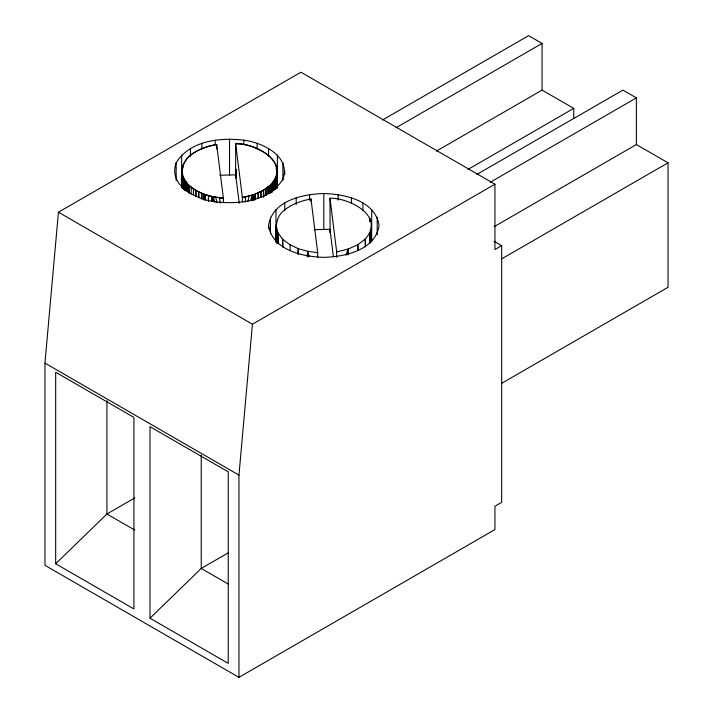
<?xml version="1.0" encoding="UTF-8"?>
<svg xmlns="http://www.w3.org/2000/svg" width="713" height="713" viewBox="0 0 713 713"><rect width="100%" height="100%" fill="white"/><g stroke="black" fill="none" stroke-linecap="round" stroke-linejoin="round"><path stroke-width="1.07" d="M181.895 187.813C180.683 175.478 180.861 160.024 193.17 153.224C200.184 148.518 208.383 145.889 216.663 144.507L223.383 198.259L223.383 202.706M182.751 188.348C184.284 180.835 180.612 173.375 182.68 166.022C188.187 152.546 203.41 147.065 216.663 144.507L216.663 148.955M183.553 188.125L183.553 178.179L181.895 171.111L182.073 186.628M184.605 190.086L184.605 180.139L182.751 176.191L182.822 188.428M185.906 190.879L185.906 182.038L184.605 180.139L184.694 190.139M188.303 192.51L188.312 184.774L183.553 178.179L183.633 189.302M189.221 193.383L189.221 185.647L185.906 182.038L186.004 190.932M191.218 193.972L191.227 187.341L189.221 185.647L189.337 193.419M193.437 194.462L193.437 188.936L191.227 187.341M270.031 193.196L270.04 185.442C292.82 163.25 255.735 142.778 235.664 143.723L235.646 178.143M270.931 192.314L270.949 184.569C291.269 161.708 255.352 143.5 235.664 143.723L242.384 197.465L242.384 201.913M273.302 190.674L273.302 181.815L273.382 190.692M274.576 189.872L274.576 179.908L274.648 189.89M275.601 177.956L275.601 189.025L275.601 177.956L275.726 187.965M276.198 242.26C276.394 231.93 274.131 219.862 282.41 211.859C290.28 204.542 300.583 200.923 310.975 198.954L317.686 252.705L317.686 257.152M276.876 188.321L276.885 173.936L276.911 188.339M277.125 187.403L277.134 171.895M277.856 243.677L277.856 232.634L276.198 225.558L276.403 243.293M282.615 246.956L282.615 239.22L277.856 232.634L278.23 243.677M365.243 246.76L365.252 239.015C385.581 216.155 349.655 197.947 329.976 198.169L330.11 231.502M369.904 243.472L369.904 232.402L370.029 242.411M198.704 197.528L198.713 191.957L193.437 188.936M255.245 199.658L255.263 194.123L263.498 190.264L270.04 185.442L270.138 193.223M258.159 198.49L258.168 192.956L258.275 198.49M260.905 197.207L260.922 191.672L261.02 197.243M263.48 196.904L263.498 190.264L270.949 184.569L271.225 192.314M265.869 195.398L265.887 188.758L265.985 195.424M268.061 193.784L268.07 187.145L268.159 193.811M357.792 250.245L357.801 244.711L365.252 239.015L365.528 246.76M201.77 198.909L201.797 193.348L198.713 191.957L198.82 197.492M252.197 199.595L252.215 195.166L255.263 194.123L255.37 199.658M253.739 200.201L253.757 194.667L263.498 190.264L263.872 196.895M348.042 254.648L348.06 249.113L357.801 244.711L358.113 250.236M183.446 164.026L183.419 166.245M205.023 200.148L205.059 194.587L201.797 193.348L201.895 198.918M208.437 201.218L208.49 195.665L205.059 194.587L205.148 200.139M212.011 201.021L212.064 196.574L208.49 195.665L208.57 201.209M277 183.107L277.152 170.87M371.259 240.887L371.464 225.317L371.464 241.912M369.682 221.565L369.806 218.24L369.806 221.565M213.027 201.271L213.276 196.841L203.954 194.186L195.843 190.433L188.312 184.774L188.731 192.519M307.267 256.823L307.588 251.288L298.257 248.632L290.146 244.88L282.615 239.22L283.034 246.965M329.78 232.581L329.976 229.283L314.094 229.693M203.606 199.747L203.954 194.186L204.025 199.747M297.909 254.193L298.257 248.632L298.328 254.193M44.955 363.113L58.43 212.216L300.931 72.209L494.929 184.212L494.929 249.55L501.667 245.664L501.667 502.344L494.929 506.23L494.929 529.563L238.953 677.35L44.955 565.347L44.955 363.113L238.953 475.116L238.953 677.35M238.953 475.116L252.429 324.219L494.929 184.212M245.174 202.314L245.753 196.841L252.215 195.166L252.304 199.595M236.359 169.346L235.753 178.152M247.928 201.494L249.042 196.075M176.156 162.733C167.929 185.861 196.503 199.462 215.228 201.806C239.007 204.613 269.059 201.431 282.892 179.248C291.118 156.12 262.544 142.52 243.828 140.176C220.041 137.368 189.988 140.55 176.156 162.733L176.156 180.425M268.578 225.433C272.375 200.629 302.677 194.096 323.827 193.535C344.985 194.096 375.279 200.629 379.084 225.433C375.279 250.236 344.985 256.778 323.827 257.34C302.677 256.778 272.375 250.236 268.578 225.433L268.578 228.757M236.484 171.601L235.798 177.056M250.682 200.389L252.215 195.166M251.689 200.834L253.757 194.667L242.384 197.465L245.753 196.841M345.992 255.281L348.06 249.113L336.688 251.912L336.688 257.473M55.676 563.769L55.676 372.231L133.919 417.399L133.919 608.938L55.676 563.769L106.923 514.011L134.802 497.915M149.988 618.216L149.988 426.677L228.231 471.846L228.231 663.393L149.988 618.216L201.235 568.457L228.142 552.923M382.498 120.007L528.609 35.65L542.076 43.431L542.076 90.096L436.338 151.147M395.965 127.787L542.076 43.431M468.004 169.427L573.742 108.376L573.742 118.376M476.801 174.453L622.912 90.096L636.388 97.877L636.388 144.543L494.118 226.681M490.277 182.234L636.388 97.877M501.747 258.837L668.045 162.822L668.045 287.277L501.747 383.282M219.791 175.246L235.664 174.828L236.449 172.804L235.664 174.828L239.229 203.348M212.118 201.013L212.064 196.574L223.383 198.259L213.276 196.841L213.41 201.289M307.749 256.84L307.588 251.288L317.686 252.705M542.076 90.096L573.742 108.376M636.388 144.543L668.045 162.822M494.002 241.235L501.667 245.664M58.43 212.216L252.429 324.219M134.739 530.062L106.923 514.011L106.923 400.67M228.089 583.956L201.235 568.457L201.235 455.117M212.064 196.574L213.829 201.699M307.588 251.288L309.21 256.537M213.276 196.841L214.907 202.091M215.754 197.314L217.019 202.652M329.976 198.169L336.688 251.912M329.976 229.283L333.399 256.698M219.533 197.875L220.192 203.303M348.06 249.113L348.461 254.648M253.757 194.667L254.158 200.201M183.553 178.179L183.927 189.23M195.95 195.977L195.843 190.433L195.843 195.959M263.498 190.264L263.605 196.94M181.931 172.127L181.967 187.706M276.296 165.79L276.296 169.106M377.204 217.18L377.204 234.871M371.678 209.488L371.678 241.547M362.899 202.875L362.899 210.62M351.456 197.813L351.456 203.339M338.131 194.622L338.131 200.148M323.827 193.535L323.827 228.918M310.975 198.954L310.975 201.182M309.531 194.622L309.531 200.148M296.207 197.813L296.207 204.444M290.146 244.88L290.146 250.406M284.781 170.986L284.781 174.302M284.763 202.875L284.763 210.62M282.892 162.733L282.892 180.425M277.375 155.042L277.375 187.1M275.976 209.488L275.976 241.547M270.459 217.18L270.459 233.766M268.596 148.429L268.596 156.174M257.152 143.366L257.152 148.892M243.828 140.176L243.828 144.596M229.524 139.088L229.524 175.576M215.228 140.176L215.228 144.596M201.895 143.366L201.895 148.892M190.451 148.429L190.451 156.174M181.922 170.086L181.922 186.797M181.672 155.042L181.672 187.1M182.216 174.168L182.207 187.537L182.216 174.168M187.448 183.883L187.448 191.619L187.448 183.883M271.787 183.669L271.778 192.528L271.787 183.669M276.368 175.959L276.368 188.134L276.368 175.959M182.163 168.045L182.136 186.958L182.163 168.045M277.116 169.846L277.081 187.572L277.116 169.846M182.68 166.022L182.671 168.241L182.68 166.022"/></g></svg>
